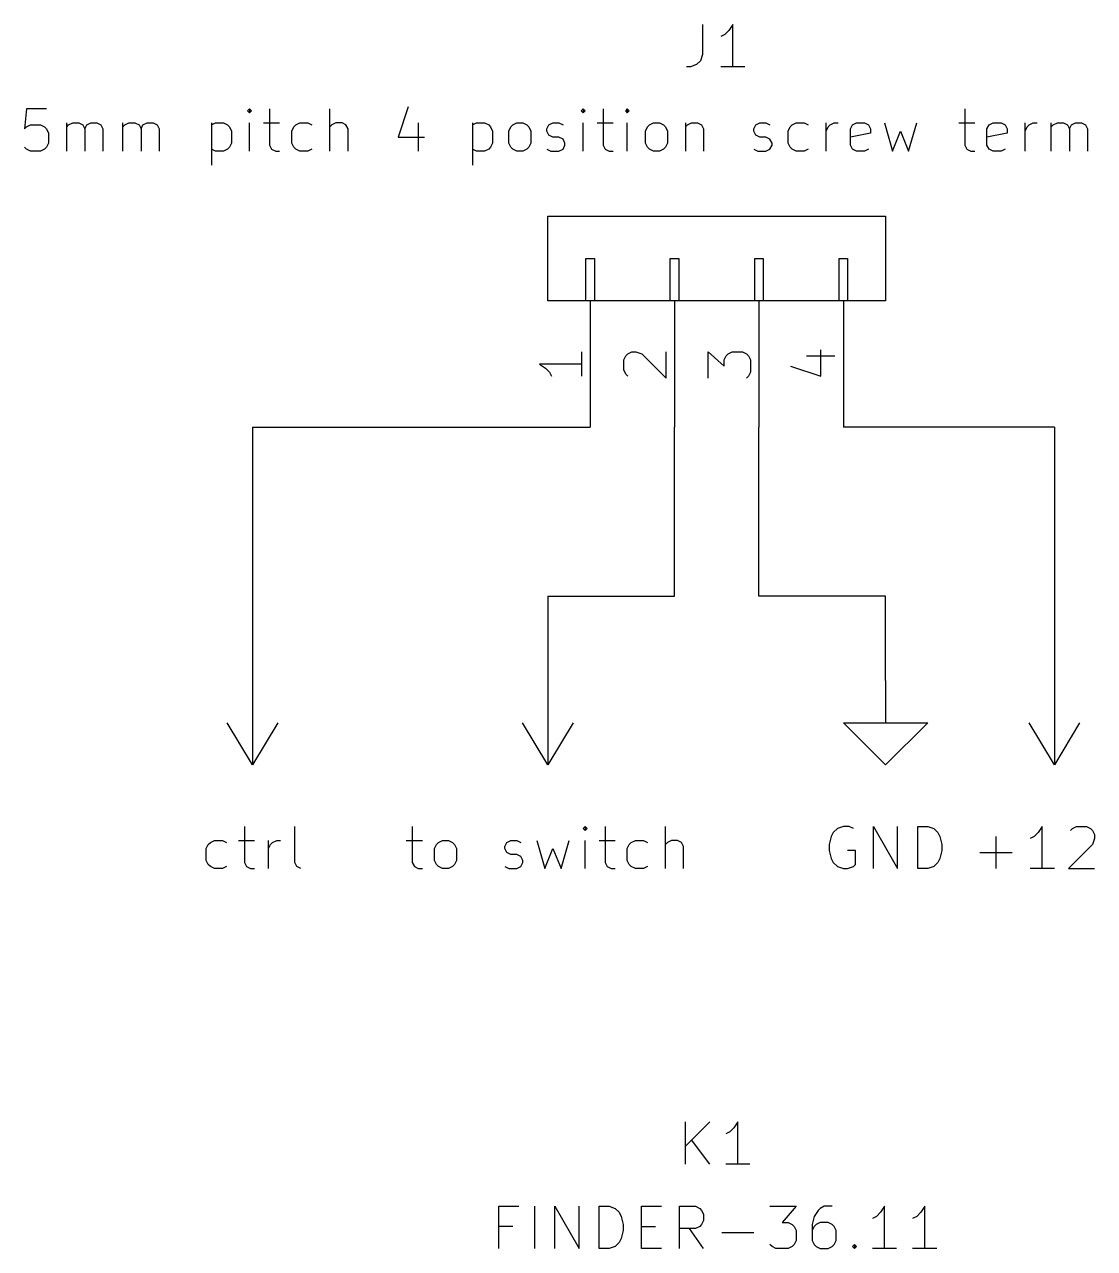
# Model space of a CAD drawing. Extents: x 1.98 to 6.72, y -5.17 to -0.82.
# Drawn here: x 1.98 to 3.248, y -2.273 to -0.823 of the extents above; entities that cross this region are included whole.
import ezdxf

# ---------------------------------------------------------------- set-up
doc = ezdxf.new("R2010")
doc.units = 0
doc.header["$MEASUREMENT"] = 0
for name, color, linetype in [('CYAN2', 4, 'CONTINUOUS'), ('GREEN3', 91, 'CONTINUOUS'), ('LYELLOW', 51, 'CONTINUOUS'), ('RED2', 1, 'CONTINUOUS'), ('RED3', 11, 'CONTINUOUS')]:
    doc.layers.add(name, color=color, linetype=linetype)

msp = doc.modelspace()

# ---------------------------------------------------------------- linework, layer by layer
at = {"layer": 'CYAN2', "linetype": 'CONTINUOUS'}
for p, q in [((2.7833, -0.8228), (2.7833, -0.8585)), ((2.7833, -0.8228), (2.7833, -0.8585)), ((2.819, -0.8228), (2.8143, -0.8299)), ((2.819, -0.8228), (2.8143, -0.8299)), ((2.819, -0.8728), (2.819, -0.8228)), ((2.819, -0.8728), (2.819, -0.8228)), ((2.8095, -0.8347), (2.8048, -0.8371)), ((2.8095, -0.8347), (2.8048, -0.8371)), ((2.8143, -0.8299), (2.8095, -0.8347)), ((2.8143, -0.8299), (2.8095, -0.8347)), ((2.7809, -0.8657), (2.7762, -0.8704)), ((2.7809, -0.8657), (2.7762, -0.8704)), ((2.7833, -0.8585), (2.7809, -0.8657)), ((2.7833, -0.8585), (2.7809, -0.8657)), ((2.769, -0.8728), (2.7643, -0.8728)), ((2.769, -0.8728), (2.7643, -0.8728)), ((2.7762, -0.8704), (2.769, -0.8728)), ((2.7762, -0.8704), (2.769, -0.8728)), ((2.8333, -0.8728), (2.8048, -0.8728)), ((2.8333, -0.8728), (2.8048, -0.8728)), ((1.9821, -0.9228), (1.9798, -0.9466)), ((1.9821, -0.9228), (1.9798, -0.9466)), ((2.006, -0.9228), (1.9821, -0.9228)), ((2.006, -0.9228), (1.9821, -0.9228)), ((2.2464, -0.9228), (2.2441, -0.9252)), ((2.2464, -0.9228), (2.2441, -0.9252)), ((2.2441, -0.9252), (2.2464, -0.9276)), ((2.2441, -0.9252), (2.2464, -0.9276)), ((2.2488, -0.9252), (2.2464, -0.9228)), ((2.2464, -0.9228), (2.2464, -0.9276)), ((2.2488, -0.9252), (2.2464, -0.9228)), ((2.2464, -0.9228), (2.2464, -0.9276)), ((2.2464, -0.9276), (2.2488, -0.9252)), ((2.2464, -0.9276), (2.2488, -0.9252)), ((2.2702, -0.9228), (2.2702, -0.9657)), ((2.2702, -0.9228), (2.2702, -0.9657)), ((2.3417, -0.9728), (2.3417, -0.9228)), ((2.3417, -0.9728), (2.3417, -0.9228)), ((2.4345, -0.9204), (2.4226, -0.9561)), ((2.4345, -0.9204), (2.4226, -0.9561)), ((2.6417, -0.9228), (2.6393, -0.9252)), ((2.6417, -0.9228), (2.6393, -0.9252)), ((2.6393, -0.9252), (2.6417, -0.9276)), ((2.6393, -0.9252), (2.6417, -0.9276)), ((2.644, -0.9252), (2.6417, -0.9228)), ((2.6417, -0.9228), (2.6417, -0.9276)), ((2.644, -0.9252), (2.6417, -0.9228)), ((2.6417, -0.9228), (2.6417, -0.9276)), ((2.6417, -0.9276), (2.644, -0.9252)), ((2.6417, -0.9276), (2.644, -0.9252)), ((2.6655, -0.9228), (2.6655, -0.9657)), ((2.6655, -0.9228), (2.6655, -0.9657)), ((2.694, -0.9228), (2.6917, -0.9252)), ((2.694, -0.9228), (2.6917, -0.9252)), ((2.6917, -0.9252), (2.694, -0.9276)), ((2.6917, -0.9252), (2.694, -0.9276)), ((2.6964, -0.9252), (2.694, -0.9228)), ((2.694, -0.9228), (2.694, -0.9276)), ((2.6964, -0.9252), (2.694, -0.9228)), ((2.694, -0.9228), (2.694, -0.9276)), ((2.694, -0.9276), (2.6964, -0.9252)), ((2.694, -0.9276), (2.6964, -0.9252)), ((3.094, -0.9228), (3.094, -0.9657)), ((3.094, -0.9228), (3.094, -0.9657)), ((1.9821, -0.9442), (1.9869, -0.9418)), ((1.9821, -0.9442), (1.9869, -0.9418)), ((1.9869, -0.9418), (1.9988, -0.9418)), ((1.9869, -0.9418), (1.9988, -0.9418)), ((1.9988, -0.9418), (2.0036, -0.9442)), ((1.9988, -0.9418), (2.0036, -0.9442)), ((2.0298, -0.9728), (2.0298, -0.9395)), ((2.0298, -0.9728), (2.0298, -0.9395)), ((2.0298, -0.9442), (2.0321, -0.9418)), ((2.0298, -0.9442), (2.0321, -0.9418)), ((2.0321, -0.9418), (2.0369, -0.9395)), ((2.0321, -0.9418), (2.0369, -0.9395)), ((2.0369, -0.9395), (2.0441, -0.9395)), ((2.0369, -0.9395), (2.0441, -0.9395)), ((2.0441, -0.9395), (2.0488, -0.9418)), ((2.0441, -0.9395), (2.0488, -0.9418)), ((2.0488, -0.9418), (2.0512, -0.9466)), ((2.0488, -0.9418), (2.0512, -0.9466)), ((2.0512, -0.9466), (2.0536, -0.9418)), ((2.0512, -0.9466), (2.0536, -0.9418)), ((2.0536, -0.9418), (2.0583, -0.9395)), ((2.0536, -0.9418), (2.0583, -0.9395)), ((2.0583, -0.9395), (2.0655, -0.9395)), ((2.0583, -0.9395), (2.0655, -0.9395)), ((2.0655, -0.9395), (2.0702, -0.9418)), ((2.0655, -0.9395), (2.0702, -0.9418)), ((2.0702, -0.9418), (2.0726, -0.9466)), ((2.0702, -0.9418), (2.0726, -0.9466)), ((2.0964, -0.9728), (2.0964, -0.9395)), ((2.0964, -0.9728), (2.0964, -0.9395)), ((2.0964, -0.9442), (2.0988, -0.9418)), ((2.0964, -0.9442), (2.0988, -0.9418)), ((2.0988, -0.9418), (2.1036, -0.9395)), ((2.0988, -0.9418), (2.1036, -0.9395)), ((2.1036, -0.9395), (2.1107, -0.9395)), ((2.1036, -0.9395), (2.1107, -0.9395)), ((2.1107, -0.9395), (2.1155, -0.9418)), ((2.1107, -0.9395), (2.1155, -0.9418)), ((2.1155, -0.9418), (2.1179, -0.9466)), ((2.1155, -0.9418), (2.1179, -0.9466)), ((2.1179, -0.9466), (2.1202, -0.9418)), ((2.1179, -0.9466), (2.1202, -0.9418)), ((2.1202, -0.9418), (2.125, -0.9395)), ((2.1202, -0.9418), (2.125, -0.9395)), ((2.125, -0.9395), (2.1321, -0.9395)), ((2.125, -0.9395), (2.1321, -0.9395)), ((2.1321, -0.9395), (2.1369, -0.9418)), ((2.1321, -0.9395), (2.1369, -0.9418)), ((2.1369, -0.9418), (2.1393, -0.9466)), ((2.1369, -0.9418), (2.1393, -0.9466)), ((2.2012, -0.9395), (2.2012, -0.9895)), ((2.2012, -0.9418), (2.206, -0.9395)), ((2.2012, -0.9395), (2.2012, -0.9895)), ((2.2012, -0.9418), (2.206, -0.9395)), ((2.206, -0.9395), (2.2155, -0.9395)), ((2.206, -0.9395), (2.2155, -0.9395)), ((2.2155, -0.9395), (2.2202, -0.9418)), ((2.2155, -0.9395), (2.2202, -0.9418)), ((2.2202, -0.9418), (2.2226, -0.9442)), ((2.2202, -0.9418), (2.2226, -0.9442)), ((2.2464, -0.9728), (2.2464, -0.9395)), ((2.2464, -0.9728), (2.2464, -0.9395)), ((2.2631, -0.9395), (2.2821, -0.9395)), ((2.2631, -0.9395), (2.2821, -0.9395)), ((2.2988, -0.9442), (2.3012, -0.9418)), ((2.2988, -0.9442), (2.3012, -0.9418)), ((2.3012, -0.9418), (2.306, -0.9395)), ((2.3012, -0.9418), (2.306, -0.9395)), ((2.306, -0.9395), (2.3155, -0.9395)), ((2.306, -0.9395), (2.3155, -0.9395)), ((2.3155, -0.9395), (2.3202, -0.9418)), ((2.3155, -0.9395), (2.3202, -0.9418)), ((2.3441, -0.9418), (2.3417, -0.9442)), ((2.3441, -0.9418), (2.3417, -0.9442)), ((2.3488, -0.9395), (2.3441, -0.9418)), ((2.3488, -0.9395), (2.3441, -0.9418)), ((2.356, -0.9395), (2.3488, -0.9395)), ((2.356, -0.9395), (2.3488, -0.9395)), ((2.3607, -0.9418), (2.356, -0.9395)), ((2.3607, -0.9418), (2.356, -0.9395)), ((2.3631, -0.9466), (2.3607, -0.9418)), ((2.3631, -0.9466), (2.3607, -0.9418)), ((2.4464, -0.9395), (2.4464, -0.9728)), ((2.4464, -0.9395), (2.4464, -0.9728)), ((2.5107, -0.9395), (2.5107, -0.9895)), ((2.5107, -0.9418), (2.5155, -0.9395)), ((2.5107, -0.9395), (2.5107, -0.9895)), ((2.5107, -0.9418), (2.5155, -0.9395)), ((2.5155, -0.9395), (2.525, -0.9395)), ((2.5155, -0.9395), (2.525, -0.9395)), ((2.525, -0.9395), (2.5298, -0.9418)), ((2.525, -0.9395), (2.5298, -0.9418)), ((2.5298, -0.9418), (2.5321, -0.9442)), ((2.5298, -0.9418), (2.5321, -0.9442)), ((2.5559, -0.9442), (2.5583, -0.9418)), ((2.5559, -0.9442), (2.5583, -0.9418)), ((2.5583, -0.9418), (2.5631, -0.9395)), ((2.5583, -0.9418), (2.5631, -0.9395)), ((2.5631, -0.9395), (2.5702, -0.9395)), ((2.5631, -0.9395), (2.5702, -0.9395)), ((2.5702, -0.9395), (2.575, -0.9418)), ((2.5702, -0.9395), (2.575, -0.9418)), ((2.575, -0.9418), (2.5774, -0.9442)), ((2.575, -0.9418), (2.5774, -0.9442)), ((2.5988, -0.9466), (2.6012, -0.9418)), ((2.5988, -0.9466), (2.6012, -0.9418)), ((2.6012, -0.9418), (2.6059, -0.9395)), ((2.6012, -0.9418), (2.6059, -0.9395)), ((2.6059, -0.9395), (2.6131, -0.9395)), ((2.6059, -0.9395), (2.6131, -0.9395)), ((2.6131, -0.9395), (2.6179, -0.9418)), ((2.6131, -0.9395), (2.6179, -0.9418)), ((2.6417, -0.9728), (2.6417, -0.9395)), ((2.6417, -0.9728), (2.6417, -0.9395)), ((2.6583, -0.9395), (2.6774, -0.9395)), ((2.6583, -0.9395), (2.6774, -0.9395)), ((2.694, -0.9728), (2.694, -0.9395)), ((2.694, -0.9728), (2.694, -0.9395)), ((2.7179, -0.9442), (2.7202, -0.9418)), ((2.7179, -0.9442), (2.7202, -0.9418)), ((2.7202, -0.9418), (2.725, -0.9395)), ((2.7202, -0.9418), (2.725, -0.9395)), ((2.725, -0.9395), (2.7321, -0.9395)), ((2.725, -0.9395), (2.7321, -0.9395)), ((2.7321, -0.9395), (2.7369, -0.9418)), ((2.7321, -0.9395), (2.7369, -0.9418)), ((2.7369, -0.9418), (2.7393, -0.9442)), ((2.7369, -0.9418), (2.7393, -0.9442)), ((2.7631, -0.9395), (2.7631, -0.9728)), ((2.7631, -0.9395), (2.7631, -0.9728)), ((2.7631, -0.9442), (2.7655, -0.9418)), ((2.7631, -0.9442), (2.7655, -0.9418)), ((2.7655, -0.9418), (2.7702, -0.9395)), ((2.7655, -0.9418), (2.7702, -0.9395)), ((2.7702, -0.9395), (2.7774, -0.9395)), ((2.7702, -0.9395), (2.7774, -0.9395)), ((2.7774, -0.9395), (2.7821, -0.9418)), ((2.7774, -0.9395), (2.7821, -0.9418)), ((2.7821, -0.9418), (2.7845, -0.9466)), ((2.7821, -0.9418), (2.7845, -0.9466)), ((2.844, -0.9466), (2.8464, -0.9418)), ((2.844, -0.9466), (2.8464, -0.9418)), ((2.8464, -0.9418), (2.8512, -0.9395)), ((2.8464, -0.9418), (2.8512, -0.9395)), ((2.8512, -0.9395), (2.8583, -0.9395)), ((2.8512, -0.9395), (2.8583, -0.9395)), ((2.8583, -0.9395), (2.8631, -0.9418)), ((2.8583, -0.9395), (2.8631, -0.9418)), ((2.8869, -0.9442), (2.8893, -0.9418)), ((2.8869, -0.9442), (2.8893, -0.9418)), ((2.8893, -0.9418), (2.894, -0.9395)), ((2.8893, -0.9418), (2.894, -0.9395)), ((2.894, -0.9395), (2.9036, -0.9395)), ((2.894, -0.9395), (2.9036, -0.9395)), ((2.9036, -0.9395), (2.9083, -0.9418)), ((2.9036, -0.9395), (2.9083, -0.9418)), ((2.9298, -0.9728), (2.9298, -0.9395)), ((2.9298, -0.9728), (2.9298, -0.9395)), ((2.9321, -0.9442), (2.9345, -0.9418)), ((2.9321, -0.9442), (2.9345, -0.9418)), ((2.9345, -0.9418), (2.9393, -0.9395)), ((2.9345, -0.9418), (2.9393, -0.9395)), ((2.9393, -0.9395), (2.944, -0.9395)), ((2.9393, -0.9395), (2.944, -0.9395)), ((2.9583, -0.9466), (2.9607, -0.9418)), ((2.9583, -0.9466), (2.9607, -0.9418)), ((2.9607, -0.9418), (2.9655, -0.9395)), ((2.9607, -0.9418), (2.9655, -0.9395)), ((2.9655, -0.9395), (2.975, -0.9395)), ((2.9655, -0.9395), (2.975, -0.9395)), ((2.975, -0.9395), (2.9798, -0.9418)), ((2.975, -0.9395), (2.9798, -0.9418)), ((2.9798, -0.9418), (2.9821, -0.9466)), ((2.9798, -0.9418), (2.9821, -0.9466)), ((2.9988, -0.9395), (3.0083, -0.9728)), ((2.9988, -0.9395), (3.0083, -0.9728)), ((3.0274, -0.9728), (3.0369, -0.9395)), ((3.0274, -0.9728), (3.0369, -0.9395)), ((3.0869, -0.9395), (3.1059, -0.9395)), ((3.0869, -0.9395), (3.1059, -0.9395)), ((3.1202, -0.9466), (3.1226, -0.9418)), ((3.1202, -0.9466), (3.1226, -0.9418)), ((3.1226, -0.9418), (3.1274, -0.9395)), ((3.1226, -0.9418), (3.1274, -0.9395)), ((3.1274, -0.9395), (3.1369, -0.9395)), ((3.1274, -0.9395), (3.1369, -0.9395)), ((3.1369, -0.9395), (3.1417, -0.9418)), ((3.1369, -0.9395), (3.1417, -0.9418)), ((3.1417, -0.9418), (3.144, -0.9466)), ((3.1417, -0.9418), (3.144, -0.9466)), ((3.1655, -0.9728), (3.1655, -0.9395)), ((3.1655, -0.9728), (3.1655, -0.9395)), ((3.1679, -0.9442), (3.1702, -0.9418)), ((3.1679, -0.9442), (3.1702, -0.9418)), ((3.1702, -0.9418), (3.175, -0.9395)), ((3.1702, -0.9418), (3.175, -0.9395)), ((3.175, -0.9395), (3.1798, -0.9395)), ((3.175, -0.9395), (3.1798, -0.9395)), ((3.1964, -0.9728), (3.1964, -0.9395)), ((3.1964, -0.9728), (3.1964, -0.9395)), ((3.1964, -0.9442), (3.1988, -0.9418)), ((3.1964, -0.9442), (3.1988, -0.9418)), ((3.1988, -0.9418), (3.2036, -0.9395)), ((3.1988, -0.9418), (3.2036, -0.9395)), ((3.2036, -0.9395), (3.2107, -0.9395)), ((3.2036, -0.9395), (3.2107, -0.9395)), ((3.2107, -0.9395), (3.2155, -0.9418)), ((3.2107, -0.9395), (3.2155, -0.9418)), ((3.2155, -0.9418), (3.2179, -0.9466)), ((3.2155, -0.9418), (3.2179, -0.9466)), ((3.2179, -0.9466), (3.2202, -0.9418)), ((3.2179, -0.9466), (3.2202, -0.9418)), ((3.2202, -0.9418), (3.225, -0.9395)), ((3.2202, -0.9418), (3.225, -0.9395)), ((3.225, -0.9395), (3.2321, -0.9395)), ((3.225, -0.9395), (3.2321, -0.9395)), ((3.2321, -0.9395), (3.2369, -0.9418)), ((3.2321, -0.9395), (3.2369, -0.9418)), ((3.2369, -0.9418), (3.2393, -0.9466)), ((3.2369, -0.9418), (3.2393, -0.9466)), ((1.9798, -0.9466), (1.9821, -0.9442)), ((1.9798, -0.9466), (1.9821, -0.9442)), ((2.0036, -0.9442), (2.006, -0.9466)), ((2.0036, -0.9442), (2.006, -0.9466)), ((2.006, -0.9466), (2.0083, -0.9514)), ((2.006, -0.9466), (2.0083, -0.9514)), ((2.0083, -0.9514), (2.0083, -0.9633)), ((2.0083, -0.9514), (2.0083, -0.9633)), ((2.0512, -0.9466), (2.0512, -0.9728)), ((2.0512, -0.9466), (2.0512, -0.9728)), ((2.0726, -0.9466), (2.0726, -0.9728)), ((2.0726, -0.9466), (2.0726, -0.9728)), ((2.1179, -0.9466), (2.1179, -0.9728)), ((2.1179, -0.9466), (2.1179, -0.9728)), ((2.1393, -0.9466), (2.1393, -0.9728)), ((2.1393, -0.9466), (2.1393, -0.9728)), ((2.2226, -0.9442), (2.225, -0.949)), ((2.2226, -0.9442), (2.225, -0.949)), ((2.225, -0.949), (2.225, -0.9633)), ((2.225, -0.949), (2.225, -0.9633)), ((2.2964, -0.949), (2.2988, -0.9442)), ((2.2964, -0.949), (2.2988, -0.9442)), ((2.2964, -0.9633), (2.2964, -0.949)), ((2.2964, -0.9633), (2.2964, -0.949)), ((2.3631, -0.9728), (2.3631, -0.9466)), ((2.3631, -0.9728), (2.3631, -0.9466)), ((2.4226, -0.9561), (2.4536, -0.9561)), ((2.4226, -0.9561), (2.4536, -0.9561)), ((2.5321, -0.9442), (2.5345, -0.949)), ((2.5321, -0.9442), (2.5345, -0.949)), ((2.5345, -0.949), (2.5345, -0.9633)), ((2.5345, -0.949), (2.5345, -0.9633)), ((2.5536, -0.949), (2.5559, -0.9442)), ((2.5536, -0.949), (2.5559, -0.9442)), ((2.5536, -0.9633), (2.5536, -0.949)), ((2.5536, -0.9633), (2.5536, -0.949)), ((2.5774, -0.9442), (2.5798, -0.949)), ((2.5774, -0.9442), (2.5798, -0.949)), ((2.5798, -0.949), (2.5798, -0.9633)), ((2.5798, -0.949), (2.5798, -0.9633)), ((2.5988, -0.949), (2.5988, -0.9466)), ((2.5988, -0.949), (2.5988, -0.9466)), ((2.6012, -0.9538), (2.5988, -0.949)), ((2.6012, -0.9538), (2.5988, -0.949)), ((2.6059, -0.9561), (2.6012, -0.9538)), ((2.6059, -0.9561), (2.6012, -0.9538)), ((2.6131, -0.9561), (2.6059, -0.9561)), ((2.6131, -0.9561), (2.6059, -0.9561)), ((2.6179, -0.9585), (2.6131, -0.9561)), ((2.6179, -0.9585), (2.6131, -0.9561)), ((2.7155, -0.949), (2.7179, -0.9442)), ((2.7155, -0.949), (2.7179, -0.9442)), ((2.7155, -0.9633), (2.7155, -0.949)), ((2.7155, -0.9633), (2.7155, -0.949)), ((2.7393, -0.9442), (2.7417, -0.949)), ((2.7393, -0.9442), (2.7417, -0.949)), ((2.7417, -0.949), (2.7417, -0.9633)), ((2.7417, -0.949), (2.7417, -0.9633)), ((2.7845, -0.9466), (2.7845, -0.9728)), ((2.7845, -0.9466), (2.7845, -0.9728)), ((2.844, -0.949), (2.844, -0.9466)), ((2.844, -0.949), (2.844, -0.9466)), ((2.8464, -0.9538), (2.844, -0.949)), ((2.8464, -0.9538), (2.844, -0.949)), ((2.8512, -0.9561), (2.8464, -0.9538)), ((2.8512, -0.9561), (2.8464, -0.9538)), ((2.8583, -0.9561), (2.8512, -0.9561)), ((2.8583, -0.9561), (2.8512, -0.9561)), ((2.8631, -0.9585), (2.8583, -0.9561)), ((2.8631, -0.9585), (2.8583, -0.9561)), ((2.8845, -0.949), (2.8869, -0.9442)), ((2.8845, -0.949), (2.8869, -0.9442)), ((2.8845, -0.9633), (2.8845, -0.949)), ((2.8845, -0.9633), (2.8845, -0.949)), ((2.9298, -0.949), (2.9321, -0.9442)), ((2.9298, -0.949), (2.9321, -0.9442)), ((2.9583, -0.9657), (2.9583, -0.9466)), ((2.9583, -0.9657), (2.9583, -0.9466)), ((2.9821, -0.9514), (2.9583, -0.9561)), ((2.9821, -0.9514), (2.9583, -0.9561)), ((2.9821, -0.9466), (2.9821, -0.9514)), ((2.9821, -0.9466), (2.9821, -0.9514)), ((3.0083, -0.9728), (3.0179, -0.949)), ((3.0083, -0.9728), (3.0179, -0.949)), ((3.0179, -0.949), (3.0274, -0.9728)), ((3.0179, -0.949), (3.0274, -0.9728)), ((3.1202, -0.9657), (3.1202, -0.9466)), ((3.1202, -0.9657), (3.1202, -0.9466)), ((3.144, -0.9514), (3.1202, -0.9561)), ((3.144, -0.9514), (3.1202, -0.9561)), ((3.144, -0.9466), (3.144, -0.9514)), ((3.144, -0.9466), (3.144, -0.9514)), ((3.1655, -0.949), (3.1679, -0.9442)), ((3.1655, -0.949), (3.1679, -0.9442)), ((3.2179, -0.9466), (3.2179, -0.9728)), ((3.2179, -0.9466), (3.2179, -0.9728)), ((3.2393, -0.9466), (3.2393, -0.9728)), ((3.2393, -0.9466), (3.2393, -0.9728)), ((1.9821, -0.9704), (1.9798, -0.968)), ((1.9821, -0.9704), (1.9798, -0.968)), ((1.9869, -0.9728), (1.9821, -0.9704)), ((1.9869, -0.9728), (1.9821, -0.9704)), ((2.0036, -0.9704), (1.9988, -0.9728)), ((2.0036, -0.9704), (1.9988, -0.9728)), ((2.006, -0.968), (2.0036, -0.9704)), ((2.006, -0.968), (2.0036, -0.9704)), ((2.0083, -0.9633), (2.006, -0.968)), ((2.0083, -0.9633), (2.006, -0.968)), ((2.206, -0.9728), (2.2012, -0.9704)), ((2.206, -0.9728), (2.2012, -0.9704)), ((2.2202, -0.9704), (2.2155, -0.9728)), ((2.2202, -0.9704), (2.2155, -0.9728)), ((2.2226, -0.968), (2.2202, -0.9704)), ((2.2226, -0.968), (2.2202, -0.9704)), ((2.225, -0.9633), (2.2226, -0.968)), ((2.225, -0.9633), (2.2226, -0.968)), ((2.2702, -0.9657), (2.2726, -0.9704)), ((2.2702, -0.9657), (2.2726, -0.9704)), ((2.2726, -0.9704), (2.2774, -0.9728)), ((2.2726, -0.9704), (2.2774, -0.9728)), ((2.2988, -0.968), (2.2964, -0.9633)), ((2.2988, -0.968), (2.2964, -0.9633)), ((2.3012, -0.9704), (2.2988, -0.968)), ((2.3012, -0.9704), (2.2988, -0.968)), ((2.306, -0.9728), (2.3012, -0.9704)), ((2.306, -0.9728), (2.3012, -0.9704)), ((2.3202, -0.9704), (2.3155, -0.9728)), ((2.3202, -0.9704), (2.3155, -0.9728)), ((2.5155, -0.9728), (2.5107, -0.9704)), ((2.5155, -0.9728), (2.5107, -0.9704)), ((2.5298, -0.9704), (2.525, -0.9728)), ((2.5298, -0.9704), (2.525, -0.9728)), ((2.5321, -0.968), (2.5298, -0.9704)), ((2.5321, -0.968), (2.5298, -0.9704)), ((2.5345, -0.9633), (2.5321, -0.968)), ((2.5345, -0.9633), (2.5321, -0.968)), ((2.5559, -0.968), (2.5536, -0.9633)), ((2.5559, -0.968), (2.5536, -0.9633)), ((2.5583, -0.9704), (2.5559, -0.968)), ((2.5583, -0.9704), (2.5559, -0.968)), ((2.5631, -0.9728), (2.5583, -0.9704)), ((2.5631, -0.9728), (2.5583, -0.9704)), ((2.575, -0.9704), (2.5702, -0.9728)), ((2.575, -0.9704), (2.5702, -0.9728)), ((2.5774, -0.968), (2.575, -0.9704)), ((2.5774, -0.968), (2.575, -0.9704)), ((2.5798, -0.9633), (2.5774, -0.968)), ((2.5798, -0.9633), (2.5774, -0.968)), ((2.5988, -0.9704), (2.6036, -0.9728)), ((2.5988, -0.9704), (2.6036, -0.9728)), ((2.6131, -0.9728), (2.6179, -0.9704)), ((2.6131, -0.9728), (2.6179, -0.9704)), ((2.6202, -0.9633), (2.6179, -0.9585)), ((2.6202, -0.9633), (2.6179, -0.9585)), ((2.6179, -0.9704), (2.6202, -0.9657)), ((2.6179, -0.9704), (2.6202, -0.9657)), ((2.6202, -0.9657), (2.6202, -0.9633)), ((2.6202, -0.9657), (2.6202, -0.9633)), ((2.6655, -0.9657), (2.6679, -0.9704)), ((2.6655, -0.9657), (2.6679, -0.9704)), ((2.6679, -0.9704), (2.6726, -0.9728)), ((2.6679, -0.9704), (2.6726, -0.9728)), ((2.7179, -0.968), (2.7155, -0.9633)), ((2.7179, -0.968), (2.7155, -0.9633)), ((2.7202, -0.9704), (2.7179, -0.968)), ((2.7202, -0.9704), (2.7179, -0.968)), ((2.725, -0.9728), (2.7202, -0.9704)), ((2.725, -0.9728), (2.7202, -0.9704)), ((2.7369, -0.9704), (2.7321, -0.9728)), ((2.7369, -0.9704), (2.7321, -0.9728)), ((2.7393, -0.968), (2.7369, -0.9704)), ((2.7393, -0.968), (2.7369, -0.9704)), ((2.7417, -0.9633), (2.7393, -0.968)), ((2.7417, -0.9633), (2.7393, -0.968)), ((2.844, -0.9704), (2.8488, -0.9728)), ((2.844, -0.9704), (2.8488, -0.9728)), ((2.8583, -0.9728), (2.8631, -0.9704)), ((2.8583, -0.9728), (2.8631, -0.9704)), ((2.8655, -0.9633), (2.8631, -0.9585)), ((2.8655, -0.9633), (2.8631, -0.9585)), ((2.8631, -0.9704), (2.8655, -0.9657)), ((2.8631, -0.9704), (2.8655, -0.9657)), ((2.8655, -0.9657), (2.8655, -0.9633)), ((2.8655, -0.9657), (2.8655, -0.9633)), ((2.8869, -0.968), (2.8845, -0.9633)), ((2.8869, -0.968), (2.8845, -0.9633)), ((2.8893, -0.9704), (2.8869, -0.968)), ((2.8893, -0.9704), (2.8869, -0.968)), ((2.894, -0.9728), (2.8893, -0.9704)), ((2.894, -0.9728), (2.8893, -0.9704)), ((2.9083, -0.9704), (2.9036, -0.9728)), ((2.9083, -0.9704), (2.9036, -0.9728)), ((2.9607, -0.9704), (2.9583, -0.9657)), ((2.9607, -0.9704), (2.9583, -0.9657)), ((2.9655, -0.9728), (2.9607, -0.9704)), ((2.9655, -0.9728), (2.9607, -0.9704)), ((2.9798, -0.9704), (2.975, -0.9728)), ((2.9798, -0.9704), (2.975, -0.9728)), ((3.094, -0.9657), (3.0964, -0.9704)), ((3.094, -0.9657), (3.0964, -0.9704)), ((3.0964, -0.9704), (3.1012, -0.9728)), ((3.0964, -0.9704), (3.1012, -0.9728)), ((3.1226, -0.9704), (3.1202, -0.9657)), ((3.1226, -0.9704), (3.1202, -0.9657)), ((3.1274, -0.9728), (3.1226, -0.9704)), ((3.1274, -0.9728), (3.1226, -0.9704)), ((3.1417, -0.9704), (3.1369, -0.9728)), ((3.1417, -0.9704), (3.1369, -0.9728)), ((1.9988, -0.9728), (1.9869, -0.9728)), ((1.9988, -0.9728), (1.9869, -0.9728)), ((2.2155, -0.9728), (2.206, -0.9728)), ((2.2155, -0.9728), (2.206, -0.9728)), ((2.2774, -0.9728), (2.2821, -0.9728)), ((2.2774, -0.9728), (2.2821, -0.9728)), ((2.3155, -0.9728), (2.306, -0.9728)), ((2.3155, -0.9728), (2.306, -0.9728)), ((2.525, -0.9728), (2.5155, -0.9728)), ((2.525, -0.9728), (2.5155, -0.9728)), ((2.5702, -0.9728), (2.5631, -0.9728)), ((2.5702, -0.9728), (2.5631, -0.9728)), ((2.6036, -0.9728), (2.6131, -0.9728)), ((2.6036, -0.9728), (2.6131, -0.9728)), ((2.6726, -0.9728), (2.6774, -0.9728)), ((2.6726, -0.9728), (2.6774, -0.9728)), ((2.7321, -0.9728), (2.725, -0.9728)), ((2.7321, -0.9728), (2.725, -0.9728)), ((2.8488, -0.9728), (2.8583, -0.9728)), ((2.8488, -0.9728), (2.8583, -0.9728)), ((2.9036, -0.9728), (2.894, -0.9728)), ((2.9036, -0.9728), (2.894, -0.9728)), ((2.975, -0.9728), (2.9655, -0.9728)), ((2.975, -0.9728), (2.9655, -0.9728)), ((3.1012, -0.9728), (3.1059, -0.9728)), ((3.1012, -0.9728), (3.1059, -0.9728)), ((3.1369, -0.9728), (3.1274, -0.9728)), ((3.1369, -0.9728), (3.1274, -0.9728)), ((2.2405, -1.7728), (2.2405, -1.8157)), ((2.3, -1.8157), (2.3, -1.7728)), ((2.4393, -1.7728), (2.4393, -1.8157)), ((2.644, -1.7728), (2.6417, -1.7752)), ((2.6417, -1.7752), (2.644, -1.7776)), ((2.6464, -1.7752), (2.644, -1.7728)), ((2.644, -1.7728), (2.644, -1.7776)), ((2.644, -1.7776), (2.6464, -1.7752)), ((2.6679, -1.7728), (2.6679, -1.8157)), ((2.7393, -1.8228), (2.7393, -1.7728)), ((2.9381, -1.7799), (2.9357, -1.7847)), ((2.9429, -1.7752), (2.9381, -1.7799)), ((2.95, -1.7728), (2.9429, -1.7752)), ((2.9571, -1.7728), (2.95, -1.7728)), ((2.9619, -1.7752), (2.9571, -1.7728)), ((2.9857, -1.8228), (2.9857, -1.7728)), ((2.9857, -1.7728), (3.0143, -1.8228)), ((3.0143, -1.8228), (3.0143, -1.7728)), ((3.0381, -1.8228), (3.0381, -1.7728)), ((3.0381, -1.7728), (3.05, -1.7728)), ((3.05, -1.7728), (3.0571, -1.7752)), ((3.0571, -1.7752), (3.0619, -1.7799)), ((3.0619, -1.7799), (3.0643, -1.7847)), ((3.181, -1.7799), (3.1762, -1.7847)), ((3.1857, -1.7728), (3.181, -1.7799)), ((3.1857, -1.8228), (3.1857, -1.7728)), ((3.219, -1.7776), (3.2214, -1.7752)), ((3.2214, -1.7752), (3.2262, -1.7728)), ((3.2262, -1.7728), (3.2381, -1.7728)), ((3.2381, -1.7728), (3.2429, -1.7752)), ((3.2429, -1.7752), (3.2452, -1.7776)), ((3.2452, -1.7776), (3.2476, -1.7823)), ((3.2476, -1.7823), (3.2476, -1.7871)), ((2.1952, -1.799), (2.1976, -1.7942)), ((2.1976, -1.7942), (2.2, -1.7918)), ((2.2, -1.7918), (2.2048, -1.7895)), ((2.2048, -1.7895), (2.2143, -1.7895)), ((2.2143, -1.7895), (2.219, -1.7918)), ((2.2333, -1.7895), (2.2524, -1.7895)), ((2.269, -1.8228), (2.269, -1.7895)), ((2.269, -1.799), (2.2714, -1.7942)), ((2.2714, -1.7942), (2.2738, -1.7918)), ((2.2738, -1.7918), (2.2786, -1.7895)), ((2.2786, -1.7895), (2.2833, -1.7895)), ((2.4321, -1.7895), (2.4512, -1.7895)), ((2.4655, -1.799), (2.4679, -1.7942)), ((2.4679, -1.7942), (2.4702, -1.7918)), ((2.4702, -1.7918), (2.475, -1.7895)), ((2.475, -1.7895), (2.4821, -1.7895)), ((2.4821, -1.7895), (2.4869, -1.7918)), ((2.4869, -1.7918), (2.4893, -1.7942)), ((2.4893, -1.7942), (2.4917, -1.799)), ((2.5488, -1.7966), (2.5512, -1.7918)), ((2.5488, -1.799), (2.5488, -1.7966)), ((2.5512, -1.7918), (2.5559, -1.7895)), ((2.5559, -1.7895), (2.5631, -1.7895)), ((2.5631, -1.7895), (2.5679, -1.7918)), ((2.5869, -1.7895), (2.5964, -1.8228)), ((2.6155, -1.8228), (2.625, -1.7895)), ((2.644, -1.8228), (2.644, -1.7895)), ((2.6607, -1.7895), (2.6798, -1.7895)), ((2.694, -1.799), (2.6964, -1.7942)), ((2.6964, -1.7942), (2.6988, -1.7918)), ((2.6988, -1.7918), (2.7036, -1.7895)), ((2.7036, -1.7895), (2.7131, -1.7895)), ((2.7131, -1.7895), (2.7179, -1.7918)), ((2.7417, -1.7918), (2.7393, -1.7942)), ((2.7464, -1.7895), (2.7417, -1.7918)), ((2.7536, -1.7895), (2.7464, -1.7895)), ((2.7583, -1.7918), (2.7536, -1.7895)), ((2.7607, -1.7966), (2.7583, -1.7918)), ((2.7607, -1.8228), (2.7607, -1.7966)), ((2.9357, -1.7847), (2.9333, -1.7942)), ((2.9333, -1.7942), (2.9333, -1.8014)), ((3.0643, -1.7847), (3.0667, -1.7942)), ((3.0667, -1.7942), (3.0667, -1.8014)), ((3.1309, -1.8228), (3.1309, -1.7847)), ((3.1762, -1.7847), (3.1714, -1.7871)), ((3.2452, -1.7942), (3.2167, -1.8228)), ((3.2476, -1.7871), (3.2452, -1.7942)), ((2.1952, -1.8133), (2.1952, -1.799)), ((2.4655, -1.8133), (2.4655, -1.799)), ((2.4917, -1.799), (2.4917, -1.8133)), ((2.5512, -1.8038), (2.5488, -1.799)), ((2.5559, -1.8061), (2.5512, -1.8038)), ((2.5631, -1.8061), (2.5559, -1.8061)), ((2.5679, -1.8085), (2.5631, -1.8061)), ((2.5702, -1.8133), (2.5679, -1.8085)), ((2.5964, -1.8228), (2.6059, -1.799)), ((2.6059, -1.799), (2.6155, -1.8228)), ((2.694, -1.8133), (2.694, -1.799)), ((2.9333, -1.8014), (2.9357, -1.8109)), ((2.9357, -1.8109), (2.9381, -1.8157)), ((2.9643, -1.8014), (2.9548, -1.8014)), ((2.9643, -1.818), (2.9643, -1.8014)), ((3.0643, -1.8109), (3.0619, -1.8157)), ((3.0667, -1.8014), (3.0643, -1.8109)), ((3.1119, -1.8038), (3.15, -1.8038)), ((2.1976, -1.818), (2.1952, -1.8133)), ((2.2, -1.8204), (2.1976, -1.818)), ((2.2048, -1.8228), (2.2, -1.8204)), ((2.2143, -1.8228), (2.2048, -1.8228)), ((2.219, -1.8204), (2.2143, -1.8228)), ((2.2405, -1.8157), (2.2429, -1.8204)), ((2.2429, -1.8204), (2.2476, -1.8228)), ((2.2476, -1.8228), (2.2524, -1.8228)), ((2.3024, -1.8204), (2.3, -1.8157)), ((2.3071, -1.8228), (2.3024, -1.8204)), ((2.4393, -1.8157), (2.4417, -1.8204)), ((2.4417, -1.8204), (2.4464, -1.8228)), ((2.4464, -1.8228), (2.4512, -1.8228)), ((2.4679, -1.818), (2.4655, -1.8133)), ((2.4702, -1.8204), (2.4679, -1.818)), ((2.475, -1.8228), (2.4702, -1.8204)), ((2.4821, -1.8228), (2.475, -1.8228)), ((2.4869, -1.8204), (2.4821, -1.8228)), ((2.4893, -1.818), (2.4869, -1.8204)), ((2.4917, -1.8133), (2.4893, -1.818)), ((2.5488, -1.8204), (2.5536, -1.8228)), ((2.5536, -1.8228), (2.5631, -1.8228)), ((2.5631, -1.8228), (2.5679, -1.8204)), ((2.5679, -1.8204), (2.5702, -1.8157)), ((2.5702, -1.8157), (2.5702, -1.8133)), ((2.6679, -1.8157), (2.6702, -1.8204)), ((2.6702, -1.8204), (2.675, -1.8228)), ((2.675, -1.8228), (2.6798, -1.8228)), ((2.6964, -1.818), (2.694, -1.8133)), ((2.6988, -1.8204), (2.6964, -1.818)), ((2.7036, -1.8228), (2.6988, -1.8204)), ((2.7131, -1.8228), (2.7036, -1.8228)), ((2.7179, -1.8204), (2.7131, -1.8228)), ((2.9381, -1.8157), (2.9429, -1.8204)), ((2.9429, -1.8204), (2.95, -1.8228)), ((2.95, -1.8228), (2.9548, -1.8228)), ((2.9548, -1.8228), (2.9619, -1.8204)), ((2.9619, -1.8204), (2.9643, -1.818)), ((3.05, -1.8228), (3.0381, -1.8228)), ((3.0571, -1.8204), (3.05, -1.8228)), ((3.0619, -1.8157), (3.0571, -1.8204)), ((3.2, -1.8228), (3.1714, -1.8228)), ((3.2167, -1.8228), (3.2476, -1.8228)), ((2.7631, -2.1728), (2.7631, -2.1228)), ((2.7917, -2.1228), (2.7631, -2.1514)), ((2.8202, -2.1299), (2.8155, -2.1347)), ((2.825, -2.1228), (2.8202, -2.1299)), ((2.825, -2.1728), (2.825, -2.1228)), ((2.7917, -2.1728), (2.7702, -2.1442)), ((2.8155, -2.1347), (2.8107, -2.1371)), ((2.8393, -2.1728), (2.8107, -2.1728)), ((2.5417, -2.2728), (2.5417, -2.2228)), ((2.5417, -2.2228), (2.5655, -2.2228)), ((2.5845, -2.2728), (2.5845, -2.2228)), ((2.6083, -2.2728), (2.6083, -2.2228)), ((2.6083, -2.2228), (2.6369, -2.2728)), ((2.6369, -2.2728), (2.6369, -2.2228)), ((2.6607, -2.2728), (2.6607, -2.2228)), ((2.6607, -2.2228), (2.6726, -2.2228)), ((2.6726, -2.2228), (2.6798, -2.2252)), ((2.6798, -2.2252), (2.6845, -2.2299)), ((2.6845, -2.2299), (2.6869, -2.2347)), ((2.7107, -2.2728), (2.7107, -2.2228)), ((2.7107, -2.2228), (2.7345, -2.2228)), ((2.756, -2.2728), (2.756, -2.2228)), ((2.756, -2.2228), (2.775, -2.2228)), ((2.775, -2.2228), (2.7798, -2.2252)), ((2.7798, -2.2252), (2.7821, -2.2276)), ((2.7821, -2.2276), (2.7845, -2.2323)), ((2.7845, -2.2323), (2.7845, -2.2395)), ((2.8631, -2.2228), (2.8941, -2.2228)), ((2.8941, -2.2228), (2.8774, -2.2419)), ((2.9202, -2.2276), (2.9155, -2.2347)), ((2.9226, -2.2252), (2.9202, -2.2276)), ((2.9274, -2.2228), (2.9226, -2.2252)), ((2.9369, -2.2228), (2.9274, -2.2228)), ((2.9941, -2.2299), (2.9893, -2.2347)), ((2.9988, -2.2228), (2.9941, -2.2299)), ((2.9988, -2.2728), (2.9988, -2.2228)), ((3.0417, -2.2299), (3.0369, -2.2347)), ((3.0464, -2.2228), (3.0417, -2.2299)), ((3.0464, -2.2728), (3.0464, -2.2228)), ((2.5583, -2.2466), (2.5417, -2.2466)), ((2.6869, -2.2347), (2.6893, -2.2442)), ((2.6893, -2.2442), (2.6893, -2.2514)), ((2.7107, -2.2466), (2.7274, -2.2466)), ((2.7798, -2.2466), (2.775, -2.249)), ((2.7821, -2.2442), (2.7798, -2.2466)), ((2.7845, -2.2395), (2.7821, -2.2442)), ((2.8774, -2.2419), (2.8845, -2.2419)), ((2.8845, -2.2419), (2.8893, -2.2442)), ((2.8893, -2.2442), (2.8917, -2.2466)), ((2.8917, -2.2466), (2.8941, -2.2514)), ((2.9155, -2.2347), (2.9131, -2.2442)), ((2.9131, -2.2442), (2.9131, -2.2633)), ((2.9155, -2.2466), (2.9131, -2.2514)), ((2.9179, -2.2442), (2.9155, -2.2466)), ((2.9226, -2.2419), (2.9179, -2.2442)), ((2.9321, -2.2419), (2.9226, -2.2419)), ((2.9369, -2.2442), (2.9321, -2.2419)), ((2.9393, -2.2466), (2.9369, -2.2442)), ((2.9417, -2.2514), (2.9393, -2.2466)), ((2.9893, -2.2347), (2.9845, -2.2371)), ((3.0369, -2.2347), (3.0321, -2.2371)), ((2.6869, -2.2609), (2.6845, -2.2657)), ((2.6893, -2.2514), (2.6869, -2.2609)), ((2.775, -2.249), (2.756, -2.249)), ((2.7845, -2.2728), (2.7679, -2.249)), ((2.806, -2.2538), (2.8441, -2.2538)), ((2.8941, -2.2514), (2.8941, -2.2633)), ((2.9417, -2.2633), (2.9417, -2.2514)), ((2.6726, -2.2728), (2.6607, -2.2728)), ((2.6798, -2.2704), (2.6726, -2.2728)), ((2.6845, -2.2657), (2.6798, -2.2704)), ((2.7345, -2.2728), (2.7107, -2.2728)), ((2.8655, -2.2704), (2.8631, -2.268)), ((2.8702, -2.2728), (2.8655, -2.2704)), ((2.8845, -2.2728), (2.8702, -2.2728)), ((2.8893, -2.2704), (2.8845, -2.2728)), ((2.8917, -2.268), (2.8893, -2.2704)), ((2.8941, -2.2633), (2.8917, -2.268)), ((2.9131, -2.2633), (2.9155, -2.268)), ((2.9155, -2.268), (2.9179, -2.2704)), ((2.9179, -2.2704), (2.9226, -2.2728)), ((2.9226, -2.2728), (2.9321, -2.2728)), ((2.9321, -2.2728), (2.9369, -2.2704)), ((2.9369, -2.2704), (2.9393, -2.268)), ((2.9393, -2.268), (2.9417, -2.2633)), ((2.9607, -2.2704), (2.9631, -2.268)), ((2.9631, -2.2728), (2.9607, -2.2704)), ((2.9631, -2.268), (2.9655, -2.2704)), ((2.9631, -2.268), (2.9631, -2.2728)), ((2.9655, -2.2704), (2.9631, -2.2728)), ((3.0131, -2.2728), (2.9845, -2.2728)), ((3.0607, -2.2728), (3.0321, -2.2728))]:
    msp.add_line(p, q, dxfattribs=at)
at = {"layer": 'GREEN3', "linetype": 'CONTINUOUS'}
for p, q in [((2.25, -1.3), (2.65, -1.3)), ((2.25, -1.3), (2.25, -1.6)), ((2.75, -1.5), (2.75, -1.3)), ((2.85, -1.5), (2.85, -1.3)), ((3.2, -1.3), (2.95, -1.3)), ((3.2, -1.3), (3.2, -1.6)), ((2.6, -1.5), (2.75, -1.5)), ((2.6, -1.5), (2.6, -1.6)), ((3, -1.5), (2.85, -1.5)), ((3, -1.6), (3, -1.5))]:
    msp.add_line(p, q, dxfattribs=at)
at = {"layer": 'LYELLOW', "linetype": 'CONTINUOUS'}
for p, q in [((2.6, -1.15), (2.6, -1.05)), ((2.6, -1.05), (3, -1.05)), ((3, -1.05), (3, -1.15)), ((3, -1.15), (2.6, -1.15))]:
    msp.add_line(p, q, dxfattribs=at)
at = {"layer": 'RED2', "linetype": 'CONTINUOUS'}
for p, q in [((2.6, -1.15), (2.6, -1.05)), ((2.6, -1.05), (3, -1.05)), ((3, -1.05), (3, -1.15)), ((2.645, -1.15), (2.645, -1.1)), ((2.645, -1.1), (2.655, -1.1)), ((2.655, -1.1), (2.655, -1.15)), ((2.745, -1.15), (2.745, -1.1)), ((2.745, -1.1), (2.755, -1.1)), ((2.755, -1.1), (2.755, -1.15)), ((2.845, -1.15), (2.845, -1.1)), ((2.845, -1.1), (2.855, -1.1)), ((2.855, -1.1), (2.855, -1.15)), ((2.945, -1.15), (2.945, -1.1)), ((2.945, -1.1), (2.955, -1.1)), ((2.955, -1.1), (2.955, -1.15)), ((3, -1.15), (2.6, -1.15)), ((2.655, -1.15), (2.645, -1.15)), ((2.65, -1.15), (2.65, -1.3)), ((2.65, -1.15), (2.65, -1.3)), ((2.755, -1.15), (2.745, -1.15)), ((2.75, -1.15), (2.75, -1.3)), ((2.75, -1.15), (2.75, -1.3)), ((2.855, -1.15), (2.845, -1.15)), ((2.85, -1.15), (2.85, -1.3)), ((2.85, -1.15), (2.85, -1.3)), ((2.955, -1.15), (2.945, -1.15)), ((2.95, -1.15), (2.95, -1.3)), ((2.95, -1.15), (2.95, -1.3)), ((2.25, -1.6), (2.25, -1.7)), ((2.6, -1.6), (2.6, -1.7)), ((3, -1.6), (3, -1.65)), ((3.2, -1.6), (3.2, -1.7)), ((2.25, -1.7), (2.22, -1.65)), ((2.28, -1.65), (2.25, -1.7)), ((2.6, -1.7), (2.57, -1.65)), ((2.63, -1.65), (2.6, -1.7)), ((3, -1.7), (2.95, -1.65)), ((2.95, -1.65), (3, -1.65)), ((3, -1.65), (3.05, -1.65)), ((3.05, -1.65), (3, -1.7)), ((3.2, -1.7), (3.17, -1.65)), ((3.23, -1.65), (3.2, -1.7))]:
    msp.add_line(p, q, dxfattribs=at)
at = {"layer": 'RED3', "linetype": 'CONTINUOUS'}
for p, q in [((2.6399, -1.2107), (2.6399, -1.2393)), ((2.6399, -1.2107), (2.6399, -1.2393)), ((2.6899, -1.2202), (2.6923, -1.2155)), ((2.6899, -1.2202), (2.6923, -1.2155)), ((2.6923, -1.2155), (2.6946, -1.2131)), ((2.6923, -1.2155), (2.6946, -1.2131)), ((2.6946, -1.2131), (2.6994, -1.2107)), ((2.6946, -1.2131), (2.6994, -1.2107)), ((2.6994, -1.2107), (2.7042, -1.2107)), ((2.6994, -1.2107), (2.7042, -1.2107)), ((2.7042, -1.2107), (2.7113, -1.2131)), ((2.7042, -1.2107), (2.7113, -1.2131)), ((2.7113, -1.2131), (2.7399, -1.2417)), ((2.7113, -1.2131), (2.7399, -1.2417)), ((2.7399, -1.2417), (2.7399, -1.2107)), ((2.7399, -1.2417), (2.7399, -1.2107)), ((2.7899, -1.2417), (2.7899, -1.2107)), ((2.7899, -1.2107), (2.8089, -1.2274)), ((2.7899, -1.2417), (2.7899, -1.2107)), ((2.7899, -1.2107), (2.8089, -1.2274)), ((2.8089, -1.2202), (2.8113, -1.2155)), ((2.8089, -1.2202), (2.8113, -1.2155)), ((2.8113, -1.2155), (2.8137, -1.2131)), ((2.8113, -1.2155), (2.8137, -1.2131)), ((2.8137, -1.2131), (2.8184, -1.2107)), ((2.8137, -1.2131), (2.8184, -1.2107)), ((2.8184, -1.2107), (2.8304, -1.2107)), ((2.8184, -1.2107), (2.8304, -1.2107)), ((2.8304, -1.2107), (2.8351, -1.2131)), ((2.8304, -1.2107), (2.8351, -1.2131)), ((2.8351, -1.2131), (2.8375, -1.2155)), ((2.8351, -1.2131), (2.8375, -1.2155)), ((2.8375, -1.2155), (2.8399, -1.2202)), ((2.8375, -1.2155), (2.8399, -1.2202)), ((2.9065, -1.2155), (2.9399, -1.2155)), ((2.9065, -1.2155), (2.9399, -1.2155)), ((2.9232, -1.2393), (2.9232, -1.2083)), ((2.9232, -1.2393), (2.9232, -1.2083)), ((2.6399, -1.225), (2.5899, -1.225)), ((2.5899, -1.225), (2.597, -1.2298)), ((2.6399, -1.225), (2.5899, -1.225)), ((2.5899, -1.225), (2.597, -1.2298)), ((2.597, -1.2298), (2.6018, -1.2345)), ((2.597, -1.2298), (2.6018, -1.2345)), ((2.6899, -1.2321), (2.6899, -1.2202)), ((2.6899, -1.2321), (2.6899, -1.2202)), ((2.6923, -1.2369), (2.6899, -1.2321)), ((2.6923, -1.2369), (2.6899, -1.2321)), ((2.8089, -1.2274), (2.8089, -1.2202)), ((2.8089, -1.2274), (2.8089, -1.2202)), ((2.8399, -1.2202), (2.8399, -1.2345)), ((2.8399, -1.2202), (2.8399, -1.2345)), ((2.8875, -1.2274), (2.9232, -1.2393)), ((2.8875, -1.2274), (2.9232, -1.2393)), ((2.6018, -1.2345), (2.6042, -1.2393)), ((2.6018, -1.2345), (2.6042, -1.2393)), ((2.6946, -1.2393), (2.6923, -1.2369)), ((2.6946, -1.2393), (2.6923, -1.2369)), ((2.8375, -1.2393), (2.8351, -1.2417)), ((2.8375, -1.2393), (2.8351, -1.2417)), ((2.8399, -1.2345), (2.8375, -1.2393)), ((2.8399, -1.2345), (2.8375, -1.2393))]:
    msp.add_line(p, q, dxfattribs=at)

doc.saveas('drawing.dxf')
